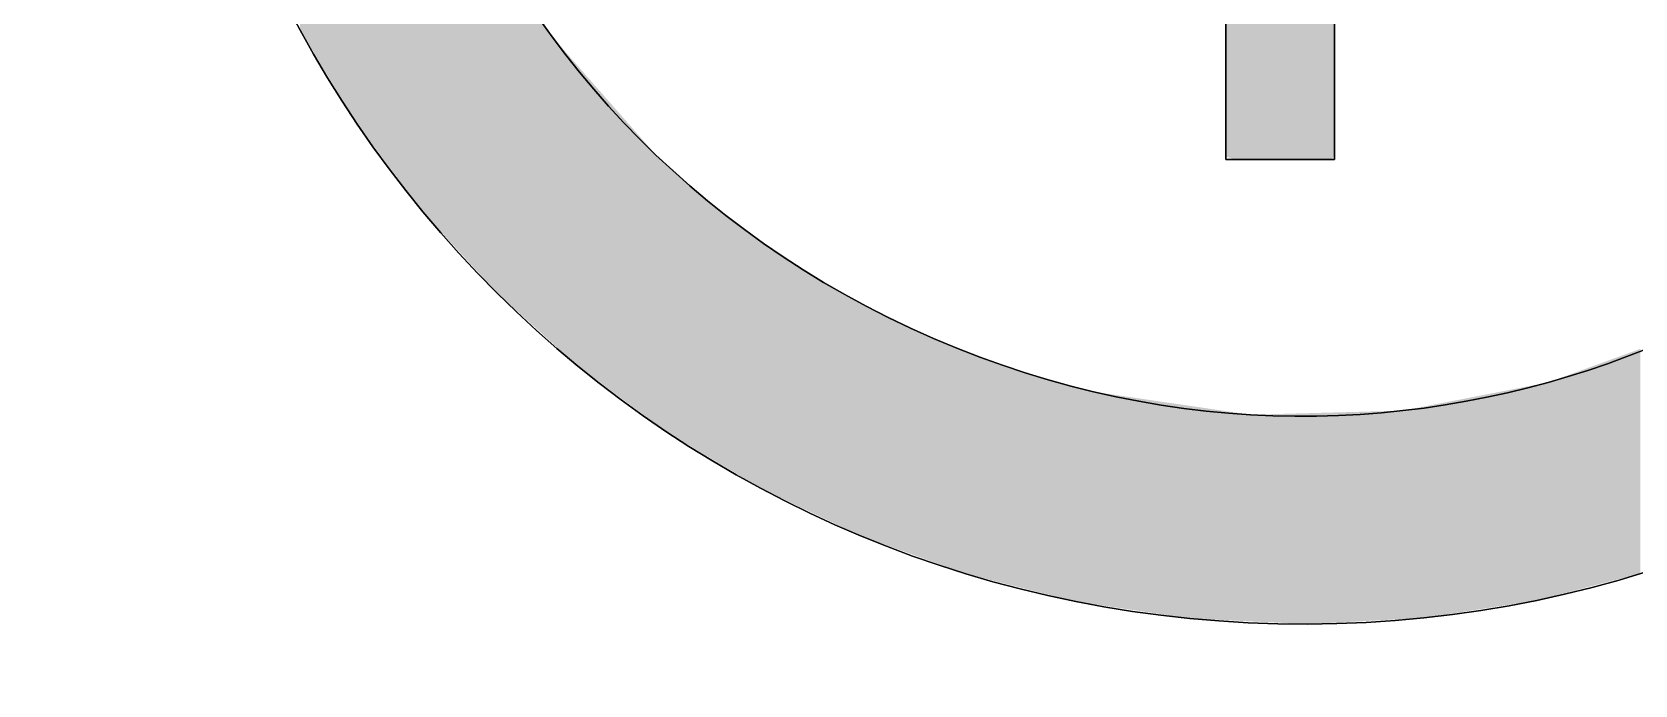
# Model space of a CAD drawing. Extents: x 0 to 338, y -185 to -55.
# Drawn here: x 317.4 to 323.65, y -67.36 to -64.82 of the extents above; entities that cross this region are included whole.
import ezdxf

# ---------------------------------------------------------------- set-up
doc = ezdxf.new("R2010")
doc.units = 0
doc.layers.add('CALQUE_1', color=7, linetype='CONTINUOUS')

# ---------------------------------------------------------------- blocks, each defined once
blk = doc.blocks.new('*U9')
at = {"layer": 'CALQUE_1', "color": 7}
for points in [[(318.7222, -65.2445), (318.6715, -60.1715), (318.7222, -60.1031)], [(318.6618, -65.161), (318.4485, -60.5387), (318.6618, -60.1845)], [(318.6715, -65.1768), (318.6618, -60.1845), (318.6715, -60.1715)], [(318.6618, -65.161), (318.6618, -60.1845), (318.6715, -65.1768)], [(318.6715, -65.1768), (318.6715, -60.1715), (318.7222, -65.2445)], [(318.4485, -64.8104), (318.4485, -60.5387), (318.6618, -65.161)], [(318.7222, -65.2445), (318.7222, -62.6491), (318.7635, -65.2996)], [(318.7635, -65.2996), (318.7222, -62.6491), (318.7635, -63.2179)], [(318.7635, -65.2996), (318.7635, -63.2179), (318.7714, -65.3101)], [(318.7714, -65.3101), (318.7635, -63.2179), (318.7714, -63.2517)], [(318.7714, -65.3101), (318.7714, -63.2517), (318.8955, -65.4755)], [(318.8955, -65.4755), (318.7714, -63.2517), (318.8955, -63.7819)], [(318.8955, -65.4755), (318.8955, -63.7819), (318.9111, -65.4963)], [(318.9111, -65.4963), (318.8955, -63.7819), (318.9111, -63.8201)], [(318.9111, -65.4963), (318.9111, -63.8201), (318.9168, -65.5039)], [(318.9168, -65.5039), (318.9111, -63.8201), (318.9168, -63.834)], [(318.9168, -65.5039), (318.9168, -63.834), (318.9278, -65.5185)], [(318.9278, -65.5185), (318.9168, -63.834), (318.9278, -63.8609)], [(318.9278, -65.5185), (318.9278, -63.8609), (319.1182, -65.727)], [(319.1182, -65.727), (318.9278, -63.8609), (319.1182, -64.3263)], [(322.0573, -65.3036), (322.0573, -63.9067), (322.0722, -65.3075)], [(322.0722, -65.3075), (322.0573, -63.9067), (322.0722, -63.9092)], [(322.0722, -65.3075), (322.0722, -63.9092), (322.0984, -65.3144)], [(322.0984, -65.3144), (322.0722, -63.9092), (322.0984, -63.9136)], [(322.0984, -65.3144), (322.0984, -63.9136), (322.1092, -65.3144)], [(322.1092, -65.3144), (322.0984, -63.9136), (322.1092, -63.9154)], [(322.1092, -65.3144), (322.1092, -63.9154), (322.1538, -65.3144)], [(322.1538, -65.3144), (322.1092, -63.9154), (322.1538, -63.9229)], [(322.1538, -65.3144), (322.1538, -63.9229), (322.1908, -65.3144)], [(322.1908, -65.3144), (322.1538, -63.9229), (322.1908, -63.9291)], [(322.1908, -65.3144), (322.1908, -63.9291), (322.2309, -65.3144)], [(322.2309, -65.3144), (322.1908, -63.9291), (322.2309, -63.9358)], [(322.3544, -65.3144), (322.2309, -63.9358), (322.3544, -63.9308)], [(322.2309, -65.3144), (322.2309, -63.9358), (322.3544, -65.3144)], [(322.3721, -65.3144), (322.3544, -63.9308), (322.3721, -63.9301)], [(322.3544, -65.3144), (322.3544, -63.9308), (322.3721, -65.3144)], [(322.3755, -65.3144), (322.3721, -63.9301), (322.3755, -63.93)], [(322.3721, -65.3144), (322.3721, -63.9301), (322.3755, -65.3144)], [(322.3782, -65.3144), (322.3755, -63.93), (322.3782, -63.9298)], [(322.3755, -65.3144), (322.3755, -63.93), (322.3782, -65.3144)], [(322.3878, -65.3144), (322.3782, -63.9298), (322.3878, -63.9295)], [(322.3782, -65.3144), (322.3782, -63.9298), (322.3878, -65.3144)], [(322.4672, -65.3144), (322.3878, -63.9295), (322.4672, -63.9262)], [(322.3878, -65.3144), (322.3878, -63.9295), (322.4672, -65.3144)], [(322.4798, -65.3012), (322.4672, -63.9262), (322.4798, -63.9257)], [(322.4672, -65.3144), (322.4672, -63.9262), (322.4798, -65.3012)], [(322.4798, -65.3012), (322.4798, -63.9257), (322.4812, -65.2997)], [(322.4812, -65.2997), (322.4798, -63.9257), (322.4812, -63.9257)], [(319.1182, -65.727), (319.1182, -64.3263), (319.203, -65.8199)], [(319.203, -65.8199), (319.1182, -64.3263), (319.203, -64.4643)], [(319.203, -65.8199), (319.203, -64.4643), (319.2153, -65.8333)], [(319.2153, -65.8333), (319.203, -64.4643), (319.2153, -64.4842)], [(319.2153, -65.8333), (319.2153, -64.4842), (319.2917, -65.9023)], [(319.2917, -65.9023), (319.2153, -64.4842), (319.2917, -64.6085)], [(319.2917, -65.9023), (319.2917, -64.6085), (319.4316, -66.0287)], [(319.4316, -66.0287), (319.2917, -64.6085), (319.4316, -64.8362)], [(319.4316, -66.0287), (319.4316, -64.8362), (319.4344, -66.0312)], [(319.4344, -66.0312), (319.4316, -64.8362), (319.4344, -64.8393)], [(319.4344, -66.0312), (319.4344, -64.8393), (319.5183, -66.1069)], [(319.5183, -66.1069), (319.4344, -64.8393), (319.5183, -64.9348)], [(319.5183, -66.1069), (319.5183, -64.9348), (319.5317, -66.1191)], [(319.5317, -66.1191), (319.5183, -64.9348), (319.5317, -64.9502)], [(319.5317, -66.1191), (319.5317, -64.9502), (319.6042, -66.1729)], [(319.6042, -66.1729), (319.5317, -64.9502), (319.6042, -65.0328)], [(319.6042, -66.1729), (319.6042, -65.0328), (319.836, -66.3448)], [(319.836, -66.3448), (319.6042, -65.0328), (319.836, -65.2968)], [(319.836, -66.3448), (319.836, -65.2968), (319.8603, -66.3628)], [(319.8603, -66.3628), (319.836, -65.2968), (319.8603, -65.3181)], [(319.8603, -66.3628), (319.8603, -65.3181), (319.875, -66.3736)], [(319.875, -66.3736), (319.8603, -65.3181), (319.875, -65.331)], [(319.875, -66.3736), (319.875, -65.331), (320.0178, -66.4595)], [(320.0178, -66.4595), (319.875, -65.331), (320.0178, -65.4562)], [(320.0178, -66.4595), (320.0178, -65.4562), (320.0724, -66.4923)], [(320.0724, -66.4923), (320.0178, -65.4562), (320.0724, -65.5041)], [(320.0724, -66.4923), (320.0724, -65.5041), (320.2271, -66.5853)], [(320.2271, -66.5853), (320.0724, -65.5041), (320.2271, -65.6172)], [(320.2271, -66.5853), (320.2271, -65.6172), (320.2428, -66.5948)], [(320.2428, -66.5948), (320.2271, -65.6172), (320.2428, -65.6287)], [(320.2428, -66.5948), (320.2428, -65.6287), (320.3315, -66.6369)], [(320.3315, -66.6369), (320.2428, -65.6287), (320.3315, -65.6935)], [(320.3315, -66.6369), (320.3315, -65.6935), (320.5172, -66.7252)], [(320.5172, -66.7252), (320.3315, -65.6935), (320.5172, -65.8053)], [(320.5172, -66.7252), (320.5172, -65.8053), (320.6133, -66.771)], [(320.6133, -66.771), (320.5172, -65.8053), (320.6133, -65.8632)], [(320.6133, -66.771), (320.6133, -65.8632), (320.6163, -66.7724)], [(320.6163, -66.7724), (320.6133, -65.8632), (320.6163, -65.8647)], [(320.6163, -66.7724), (320.6163, -65.8647), (320.6332, -66.7804)], [(320.6332, -66.7804), (320.6163, -65.8647), (320.6332, -65.8729)], [(320.6332, -66.7804), (320.6332, -65.8729), (320.8664, -66.8644)], [(320.8664, -66.8644), (320.6332, -65.8729), (320.8664, -65.9863)], [(320.8664, -66.8644), (320.8664, -65.9863), (320.8744, -66.8673)], [(320.8744, -66.8673), (320.8664, -65.9863), (320.8744, -65.9902)], [(320.8744, -66.8673), (320.8744, -65.9902), (320.8817, -66.8699)], [(320.8817, -66.8699), (320.8744, -65.9902), (320.8817, -65.9937)], [(320.8817, -66.8699), (320.8817, -65.9937), (320.9121, -66.8809)], [(320.9121, -66.8809), (320.8817, -65.9937), (320.9121, -66.0086)], [(320.9121, -66.8809), (320.9121, -66.0086), (320.918, -66.883)], [(320.918, -66.883), (320.9121, -66.0086), (320.918, -66.0114)], [(320.918, -66.883), (320.918, -66.0114), (320.9817, -66.906)], [(320.9817, -66.906), (320.918, -66.0114), (320.9817, -66.0357)], [(320.9817, -66.906), (320.9817, -66.0357), (321.0259, -66.9219)], [(321.0259, -66.9219), (320.9817, -66.0357), (321.0259, -66.0526)], [(321.0259, -66.9219), (321.0259, -66.0526), (321.0278, -66.9226)], [(321.0278, -66.9226), (321.0259, -66.0526), (321.0278, -66.0534)], [(321.0278, -66.9226), (321.0278, -66.0534), (321.0323, -66.9242)], [(321.0323, -66.9242), (321.0278, -66.0534), (321.0323, -66.055)], [(321.0323, -66.9242), (321.0323, -66.055), (321.0438, -66.9283)], [(321.0438, -66.9283), (321.0323, -66.055), (321.0438, -66.0594)], [(321.0438, -66.9283), (321.0438, -66.0594), (321.0819, -66.938)], [(321.0819, -66.938), (321.0438, -66.0594), (321.0819, -66.074)], [(321.0819, -66.938), (321.0819, -66.074), (321.0872, -66.9393)], [(321.0872, -66.9393), (321.0819, -66.074), (321.0872, -66.076)], [(321.0872, -66.9393), (321.0872, -66.076), (321.1537, -66.9561)], [(321.1537, -66.9561), (321.0872, -66.076), (321.1537, -66.1014)], [(321.1537, -66.9561), (321.1537, -66.1014), (321.1623, -66.9582)], [(321.1623, -66.9582), (321.1537, -66.1014), (321.1623, -66.1047)], [(323.5287, -66.9647), (323.4187, -66.1446), (323.5287, -66.1046)], [(323.5465, -66.9601), (323.5287, -66.1046), (323.5465, -66.0981)], [(323.5287, -66.9647), (323.5287, -66.1046), (323.5465, -66.9601)], [(323.6316, -66.9379), (323.5465, -66.0981), (323.6316, -66.0672)], [(323.5465, -66.9601), (323.5465, -66.0981), (323.6316, -66.9379)], [(323.6726, -66.9273), (323.6316, -66.0672), (323.6726, -66.0522)], [(323.6316, -66.9379), (323.6316, -66.0672), (323.6726, -66.9273)], [(321.1623, -66.9582), (321.1623, -66.1047), (321.2204, -66.9729)], [(321.2204, -66.9729), (321.1623, -66.1047), (321.2204, -66.1269)], [(321.2204, -66.9729), (321.2204, -66.1269), (321.2314, -66.9756)], [(321.2314, -66.9756), (321.2204, -66.1269), (321.2314, -66.1311)], [(321.2314, -66.9756), (321.2314, -66.1311), (321.2644, -66.984)], [(321.2644, -66.984), (321.2314, -66.1311), (321.2644, -66.1405)], [(321.2644, -66.984), (321.2644, -66.1405), (321.2667, -66.9845)], [(321.2667, -66.9845), (321.2644, -66.1405), (321.2667, -66.1411)], [(321.2667, -66.9845), (321.2667, -66.1411), (321.3764, -67.0122)], [(321.3764, -67.0122), (321.2667, -66.1411), (321.3764, -66.1723)], [(323.3822, -67.0028), (323.3138, -66.1828), (323.3822, -66.1579)], [(323.4187, -66.9933), (323.3822, -66.1579), (323.4187, -66.1446)], [(323.3822, -67.0028), (323.3822, -66.1579), (323.4187, -66.9933)], [(323.4187, -66.9933), (323.4187, -66.1446), (323.5287, -66.9647)], [(321.3764, -67.0122), (321.3764, -66.1723), (321.3902, -67.0157)], [(321.3902, -67.0157), (321.3764, -66.1723), (321.3902, -66.1762)], [(321.3902, -67.0157), (321.3902, -66.1762), (321.3929, -67.0164)], [(321.3929, -67.0164), (321.3902, -66.1762), (321.3929, -66.1769)], [(321.3929, -67.0164), (321.3929, -66.1769), (321.3939, -67.0166)], [(321.3939, -67.0166), (321.3929, -66.1769), (321.3939, -66.1772)], [(321.3939, -67.0166), (321.3939, -66.1772), (321.4225, -67.0238)], [(321.4225, -67.0238), (321.3939, -66.1772), (321.4225, -66.1853)], [(321.4225, -67.0238), (321.4225, -66.1853), (321.4323, -67.0263)], [(321.4323, -67.0263), (321.4225, -66.1853), (321.4323, -66.1881)], [(321.4323, -67.0263), (321.4323, -66.1881), (321.4535, -67.0316)], [(321.4535, -67.0316), (321.4323, -66.1881), (321.4535, -66.1941)], [(321.4535, -67.0316), (321.4535, -66.1941), (321.4725, -67.0364)], [(321.4725, -67.0364), (321.4535, -66.1941), (321.4725, -66.1995)], [(321.4725, -67.0364), (321.4725, -66.1995), (321.4845, -67.0382)], [(321.4845, -67.0382), (321.4725, -66.1995), (321.4845, -66.2029)], [(321.4845, -67.0382), (321.4845, -66.2029), (321.4935, -67.0395)], [(321.4935, -67.0395), (321.4845, -66.2029), (321.4935, -66.2055)], [(321.4935, -67.0395), (321.4935, -66.2055), (321.5415, -67.0467)], [(321.5415, -67.0467), (321.4935, -66.2055), (321.5415, -66.2191)], [(321.5415, -67.0467), (321.5415, -66.2191), (321.5981, -67.0551)], [(321.5981, -67.0551), (321.5415, -66.2191), (321.5981, -66.2274)], [(321.5981, -67.0551), (321.5981, -66.2274), (321.6369, -67.0609)], [(321.6369, -67.0609), (321.5981, -66.2274), (321.6369, -66.2331)], [(323.1041, -67.0578), (323.0688, -66.2304), (323.1041, -66.2235)], [(323.1659, -67.0482), (323.1041, -66.2235), (323.1659, -66.2115)], [(323.1041, -67.0578), (323.1041, -66.2235), (323.1659, -67.0482)], [(323.2477, -67.0355), (323.1659, -66.2115), (323.2477, -66.1956)], [(323.1659, -67.0482), (323.1659, -66.2115), (323.2477, -67.0355)], [(323.2702, -67.032), (323.2477, -66.1956), (323.2702, -66.1912)], [(323.2477, -67.0355), (323.2477, -66.1956), (323.2702, -67.032)], [(323.2808, -67.0292), (323.2702, -66.1912), (323.2808, -66.1892)], [(323.2702, -67.032), (323.2702, -66.1912), (323.2808, -67.0292)], [(323.2843, -67.0283), (323.2808, -66.1892), (323.2843, -66.1885)], [(323.2808, -67.0292), (323.2808, -66.1892), (323.2843, -67.0283)], [(323.3138, -67.0207), (323.2843, -66.1885), (323.3138, -66.1828)], [(323.2843, -67.0283), (323.2843, -66.1885), (323.3138, -67.0207)], [(323.3138, -67.0207), (323.3138, -66.1828), (323.3822, -67.0028)], [(321.6369, -67.0609), (321.6369, -66.2331), (321.7021, -67.0705)], [(321.7021, -67.0705), (321.6369, -66.2331), (321.7021, -66.2426)], [(321.7021, -67.0705), (321.7021, -66.2426), (321.7125, -67.0721)], [(321.7125, -67.0721), (321.7021, -66.2426), (321.7125, -66.2441)], [(321.7125, -67.0721), (321.7125, -66.2441), (321.8442, -67.0916)], [(321.8442, -67.0916), (321.7125, -66.2441), (321.8442, -66.2634)], [(321.8442, -67.0916), (321.8442, -66.2634), (321.8554, -67.0933)], [(321.8554, -67.0933), (321.8442, -66.2634), (321.8554, -66.265)], [(321.8554, -67.0933), (321.8554, -66.265), (321.892, -67.0987)], [(321.892, -67.0987), (321.8554, -66.265), (321.892, -66.2704)], [(321.892, -67.0987), (321.892, -66.2704), (321.8971, -67.0995)], [(321.8971, -67.0995), (321.892, -66.2704), (321.8971, -66.2711)], [(321.8971, -67.0995), (321.8971, -66.2711), (321.9148, -67.1021)], [(321.9148, -67.1021), (321.8971, -66.2711), (321.9148, -66.2737)], [(321.9148, -67.1021), (321.9148, -66.2737), (321.9171, -67.1025)], [(321.9171, -67.1025), (321.9148, -66.2737), (321.9171, -66.2741)], [(321.9171, -67.1025), (321.9171, -66.2741), (321.9192, -67.1026)], [(321.9192, -67.1026), (321.9171, -66.2741), (321.9192, -66.2744)], [(321.9192, -67.1026), (321.9192, -66.2744), (321.9298, -67.1031)], [(321.9298, -67.1031), (321.9192, -66.2744), (321.9298, -66.2759)], [(321.9298, -67.1031), (321.9298, -66.2759), (322.0413, -67.1084)], [(322.0413, -67.1084), (321.9298, -66.2759), (322.0413, -66.2922)], [(322.7718, -67.1034), (322.7477, -66.2927), (322.7718, -66.288)], [(322.7737, -67.1034), (322.7718, -66.288), (322.7737, -66.2877)], [(322.7718, -67.1034), (322.7718, -66.288), (322.7737, -67.1034)], [(322.7993, -67.102), (322.7737, -66.2877), (322.7993, -66.2827)], [(322.7737, -67.1034), (322.7737, -66.2877), (322.7993, -67.102)], [(322.8045, -67.1017), (322.7993, -66.2827), (322.8045, -66.2817)], [(322.7993, -67.102), (322.7993, -66.2827), (322.8045, -67.1017)], [(322.8076, -67.1016), (322.8045, -66.2817), (322.8076, -66.2811)], [(322.8045, -67.1017), (322.8045, -66.2817), (322.8076, -67.1016)], [(322.8225, -67.1008), (322.8076, -66.2811), (322.8225, -66.2782)], [(322.8076, -67.1016), (322.8076, -66.2811), (322.8225, -67.1008)], [(322.8295, -67.1004), (322.8225, -66.2782), (322.8295, -66.2768)], [(322.8225, -67.1008), (322.8225, -66.2782), (322.8295, -67.1004)], [(322.8385, -67.099), (322.8295, -66.2768), (322.8385, -66.2751)], [(322.8295, -67.1004), (322.8295, -66.2768), (322.8385, -67.099)], [(322.8707, -67.094), (322.8385, -66.2751), (322.8707, -66.2688)], [(322.8385, -67.099), (322.8385, -66.2751), (322.8707, -67.094)], [(322.8877, -67.0914), (322.8707, -66.2688), (322.8877, -66.2655)], [(322.8707, -67.094), (322.8707, -66.2688), (322.8877, -67.0914)], [(322.9174, -67.0868), (322.8877, -66.2655), (322.9174, -66.2598)], [(322.8877, -67.0914), (322.8877, -66.2655), (322.9174, -67.0868)], [(322.9468, -67.0822), (322.9174, -66.2598), (322.9468, -66.2541)], [(322.9174, -67.0868), (322.9174, -66.2598), (322.9468, -67.0822)], [(322.9645, -67.0794), (322.9468, -66.2541), (322.9645, -66.2506)], [(322.9468, -67.0822), (322.9468, -66.2541), (322.9645, -67.0794)], [(322.981, -67.0769), (322.9645, -66.2506), (322.981, -66.2474)], [(322.9645, -67.0794), (322.9645, -66.2506), (322.981, -67.0769)], [(323.0043, -67.0733), (322.981, -66.2474), (323.0043, -66.2429)], [(322.981, -67.0769), (322.981, -66.2474), (323.0043, -67.0733)], [(323.008, -67.0727), (323.0043, -66.2429), (323.008, -66.2422)], [(323.0043, -67.0733), (323.0043, -66.2429), (323.008, -67.0727)], [(323.0688, -67.0633), (323.008, -66.2422), (323.0688, -66.2304)], [(323.008, -67.0727), (323.008, -66.2422), (323.0688, -67.0633)], [(323.0688, -67.0633), (323.0688, -66.2304), (323.1041, -67.0578)], [(322.0413, -67.1084), (322.0413, -66.2922), (322.0544, -67.109)], [(322.0544, -67.109), (322.0413, -66.2922), (322.0544, -66.2942)], [(322.0544, -67.109), (322.0544, -66.2942), (322.0573, -67.1092)], [(322.0573, -67.1092), (322.0544, -66.2942), (322.0573, -66.2946)], [(322.0573, -67.1092), (322.0573, -66.2946), (322.0722, -67.1099)], [(322.0722, -67.1099), (322.0573, -66.2946), (322.0722, -66.2968)], [(322.0722, -67.1099), (322.0722, -66.2968), (322.0984, -67.1111)], [(322.0984, -67.1111), (322.0722, -66.2968), (322.0984, -66.3006)], [(322.0984, -67.1111), (322.0984, -66.3006), (322.1092, -67.1116)], [(322.1092, -67.1116), (322.0984, -66.3006), (322.1092, -66.3022)], [(322.1092, -67.1116), (322.1092, -66.3022), (322.1538, -67.1138)], [(322.1538, -67.1138), (322.1092, -66.3022), (322.1538, -66.3087)], [(322.1908, -67.1155), (322.1538, -66.3087), (322.1908, -66.3077)], [(322.1538, -67.1138), (322.1538, -66.3087), (322.1908, -67.1155)], [(322.2309, -67.1174), (322.1908, -66.3077), (322.2309, -66.3066)], [(322.1908, -67.1155), (322.1908, -66.3077), (322.2309, -67.1174)], [(322.3544, -67.1233), (322.2309, -66.3066), (322.3544, -66.3033)], [(322.2309, -67.1174), (322.2309, -66.3066), (322.3544, -67.1233)], [(322.3721, -67.1242), (322.3544, -66.3033), (322.3721, -66.3028)], [(322.3544, -67.1233), (322.3544, -66.3033), (322.3721, -67.1242)], [(322.3755, -67.1243), (322.3721, -66.3028), (322.3755, -66.3027)], [(322.3721, -67.1242), (322.3721, -66.3028), (322.3755, -67.1243)], [(322.3755, -67.1243), (322.3755, -66.3027), (322.3782, -67.1242)], [(322.3782, -67.1242), (322.3755, -66.3027), (322.3782, -66.3027)], [(322.3878, -67.1237), (322.3782, -66.3027), (322.3878, -66.3024)], [(322.3782, -67.1242), (322.3782, -66.3027), (322.3878, -67.1237)], [(322.4672, -67.1195), (322.3878, -66.3024), (322.4672, -66.3003)], [(322.3878, -67.1237), (322.3878, -66.3024), (322.4672, -67.1195)], [(322.4798, -67.1188), (322.4672, -66.3003), (322.4798, -66.2999)], [(322.4672, -67.1195), (322.4672, -66.3003), (322.4798, -67.1188)], [(322.4798, -67.1188), (322.4798, -66.2999), (322.4812, -67.1188)], [(322.4812, -67.1188), (322.4798, -66.2999), (322.4812, -66.2999)], [(322.4908, -67.1183), (322.4812, -66.2999), (322.4908, -66.2996)], [(322.4812, -67.1188), (322.4812, -66.2999), (322.4908, -67.1183)], [(322.4958, -67.118), (322.4908, -66.2996), (322.4958, -66.2995)], [(322.4908, -67.1183), (322.4908, -66.2996), (322.4958, -67.118)], [(322.5408, -67.1156), (322.4958, -66.2995), (322.5408, -66.2983)], [(322.4958, -67.118), (322.4958, -66.2995), (322.5408, -67.1156)], [(322.5962, -67.1127), (322.5408, -66.2983), (322.5962, -66.2968)], [(322.5408, -67.1156), (322.5408, -66.2983), (322.5962, -67.1127)], [(322.6576, -67.1095), (322.5962, -66.2968), (322.6576, -66.2951)], [(322.5962, -67.1127), (322.5962, -66.2968), (322.6576, -67.1095)], [(322.6991, -67.1073), (322.6576, -66.2951), (322.6991, -66.294)], [(322.6576, -67.1095), (322.6576, -66.2951), (322.6991, -67.1073)], [(322.7213, -67.1061), (322.6991, -66.294), (322.7213, -66.2934)], [(322.6991, -67.1073), (322.6991, -66.294), (322.7213, -67.1061)], [(322.7293, -67.1057), (322.7213, -66.2934), (322.7293, -66.2932)], [(322.7213, -67.1061), (322.7213, -66.2934), (322.7293, -67.1057)], [(322.7477, -67.1047), (322.7293, -66.2932), (322.7477, -66.2927)], [(322.7293, -67.1057), (322.7293, -66.2932), (322.7477, -67.1047)], [(322.7477, -67.1047), (322.7477, -66.2927), (322.7718, -67.1034)]]:
    blk.add_solid(points, dxfattribs=at)
blk = doc.blocks.new('BLOCK_4')
at = {"layer": 'CALQUE_1'}
for points, knots in [([(337.7377, -68.2852), (337.6439, -68.2813), (337.5501, -68.2739), (337.4564, -68.2739), (327.1399, -68.2735), (316.8235, -68.2743), (306.5071, -68.2689), (306.3157, -68.2688), (306.2117, -68.333), (306.1045, -68.4837), (304.9421, -70.1185), (303.3681, -71.1357), (301.3814, -71.3847), (298.5954, -71.7339), (296.3477, -70.7326), (294.6796, -68.4649), (294.5784, -68.3273), (294.4835, -68.2617), (294.3107, -68.2697), (293.9569, -68.286), (293.6021, -68.2813), (293.2477, -68.2852), (293.2477, -63.7536), (293.2477, -59.222), (293.2477, -54.6883), (308.0777, -54.6883), (322.9077, -54.6883), (337.7377, -54.6883), (337.7377, -59.222), (337.7377, -63.7536), (337.7377, -68.2852)], [0, 0, 0, 0, 1, 1, 1, 2, 2, 2, 3, 3, 3, 4, 4, 4, 5, 5, 5, 6, 6, 6, 7, 7, 7, 8, 8, 8, 9, 9, 9, 10, 10, 10, 10]), ([(322.3544, -58.2153), (319.8825, -58.2219), (317.9043, -60.2103), (317.9094, -62.6832), (317.9145, -65.157), (319.898, -67.1294), (322.3755, -67.1243), (324.8283, -67.1194), (326.8105, -65.1199), (326.7996, -62.6616), (326.7888, -60.196), (324.8021, -58.2089), (322.3544, -58.2153)], [0, 0, 0, 0, 1, 1, 1, 2, 2, 2, 3, 3, 3, 4, 4, 4, 4]), ([(322.3544, -58.2153), (324.8021, -58.2089), (326.7888, -60.196), (326.7996, -62.6616), (326.8105, -65.1199), (324.8283, -67.1194), (322.3755, -67.1243), (319.898, -67.1294), (317.9145, -65.157), (317.9094, -62.6832), (317.9043, -60.2103), (319.8825, -58.2219), (322.3544, -58.2153)], [0, 0, 0, 0, 1, 1, 1, 2, 2, 2, 3, 3, 3, 4, 4, 4, 4]), ([(318.9111, -61.5558), (318.3477, -63.1314), (319.0431, -65.257), (321.0092, -66.0495), (322.9063, -66.8142), (324.7928, -65.8082), (325.46, -64.5083), (324.9141, -64.2624), (324.3691, -64.0168), (323.8159, -63.7676), (323.5436, -64.3229), (323.1061, -64.6251), (322.4812, -64.6878), (322.4812, -64.8989), (322.4812, -65.1051), (322.4812, -65.3144), (322.3304, -65.3144), (322.2052, -65.3144), (322.0573, -65.3144), (322.0573, -65.0846), (322.0573, -64.8707), (322.0573, -64.6585), (321.6102, -64.5518), (321.1691, -64.4812), (320.8598, -64.089), (321.0468, -63.9168), (321.2241, -63.7536), (321.3922, -63.5989), (321.8223, -63.9464), (322.2786, -64.0012), (322.7677, -63.8796), (322.9443, -63.8357), (322.9885, -63.6952), (323.0084, -63.5333), (323.0273, -63.379), (322.9117, -63.3607), (322.8157, -63.3173), (322.3678, -63.115), (321.9201, -62.9124), (321.4721, -62.7104), (320.6231, -62.3274), (319.774, -61.9448), (318.9111, -61.5558)], [0, 0, 0, 0, 1, 1, 1, 2, 2, 2, 3, 3, 3, 4, 4, 4, 5, 5, 5, 6, 6, 6, 7, 7, 7, 8, 8, 8, 9, 9, 9, 10, 10, 10, 11, 11, 11, 12, 12, 12, 13, 13, 13, 14, 14, 14, 14]), ([(318.9111, -61.5558), (319.774, -61.9448), (320.6231, -62.3274), (321.4721, -62.7104), (321.9201, -62.9124), (322.3678, -63.115), (322.8157, -63.3173), (322.9117, -63.3607), (323.0273, -63.379), (323.0084, -63.5333), (322.9885, -63.6952), (322.9443, -63.8357), (322.7677, -63.8796), (322.2786, -64.0012), (321.8223, -63.9464), (321.3922, -63.5989), (321.2241, -63.7536), (321.0468, -63.9168), (320.8598, -64.089), (321.1691, -64.4812), (321.6102, -64.5518), (322.0573, -64.6585), (322.0573, -64.8707), (322.0573, -65.0846), (322.0573, -65.3144), (322.2052, -65.3144), (322.3304, -65.3144), (322.4812, -65.3144), (322.4812, -65.1051), (322.4812, -64.8989), (322.4812, -64.6878), (323.1061, -64.6251), (323.5436, -64.3229), (323.8159, -63.7676), (324.3691, -64.0168), (324.9141, -64.2624), (325.46, -64.5083), (324.7928, -65.8082), (322.9063, -66.8142), (321.0092, -66.0495), (319.0431, -65.257), (318.3477, -63.1314), (318.9111, -61.5558)], [0, 0, 0, 0, 1, 1, 1, 2, 2, 2, 3, 3, 3, 4, 4, 4, 5, 5, 5, 6, 6, 6, 7, 7, 7, 8, 8, 8, 9, 9, 9, 10, 10, 10, 11, 11, 11, 12, 12, 12, 13, 13, 13, 14, 14, 14, 14])]:
    blk.add_open_spline(points, degree=3, knots=knots, dxfattribs=at)
at = {"layer": 'CALQUE_1', "color": 7}
blk.add_blockref('*U9', (0, 0), dxfattribs=at)
blk = doc.blocks.new('BLOCK_3')
at = {"layer": 'CALQUE_1'}
blk.add_blockref('BLOCK_4', (0, 0), dxfattribs=at)
blk = doc.blocks.new('BLOCK_2')
at = {"layer": 'CALQUE_1'}
blk.add_blockref('BLOCK_3', (0, 0), dxfattribs=at)

msp = doc.modelspace()

# ---------------------------------------------------------------- block references
at = {"layer": 'CALQUE_1'}
msp.add_blockref('BLOCK_2', (0, 0), dxfattribs=at)

doc.saveas('drawing.dxf')
